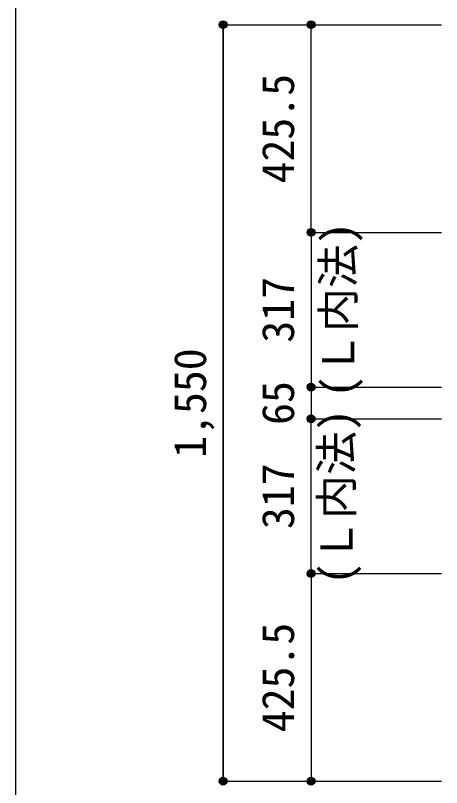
# Model space of a CAD drawing. Units: millimetres at full size, sheet at 1:30. Extents: x -5973 to 5954, y -4195 to 4201.
# Drawn here: x -5973 to -5101, y -2530 to -948 of the extents above; entities that cross this region are included whole.
import ezdxf
from ezdxf.enums import TextEntityAlignment as Align

# ---------------------------------------------------------------- set-up
doc = ezdxf.new("R2010")
doc.units = ezdxf.units.MM
doc.header["$LTSCALE"] = 30
doc.header["$PDMODE"] = 32
doc.header["$PDSIZE"] = 15
for name, color, linetype in [('0-7_文字', 4, 'Continuous'), ('0-D_寸法', 4, 'Continuous'), ('F-0_枠', 6, 'Continuous')]:
    doc.layers.add(name, color=color, linetype=linetype)
doc.styles.add('ＭＳ ゴシック', font='')
doc.styles.get('ＭＳ ゴシック').set_extended_font_data('MS Gothic')

msp = doc.modelspace()

# ---------------------------------------------------------------- linework, layer by layer
at = {"layer": '0-D_寸法'}
for p, q in [((-5547.84, -967.16), (-5367.84, -967.16)), ((-5547.84, -967.16), (-5367.84, -967.16)), ((-5367.84, -967.16), (-5100.8, -967.16)), ((-5367.84, -1392.66), (-5367.84, -967.16)), ((-5367.84, -1392.66), (-5100.8, -1392.66)), ((-5367.84, -1392.66), (-5367.84, -1709.66)), ((-5367.84, -1709.66), (-5100.8, -1709.66)), ((-5367.84, -1709.66), (-5367.84, -1774.66)), ((-5367.84, -1774.66), (-5100.8, -1774.66)), ((-5367.84, -2091.66), (-5367.84, -1774.66)), ((-5367.84, -2091.66), (-5100.8, -2091.66)), ((-5367.84, -2091.66), (-5367.84, -2517.16)), ((-5547.84, -2517.16), (-5367.84, -2517.16)), ((-5367.84, -2517.16), (-5100.8, -2517.16))]:
    msp.add_line(p, q, dxfattribs=at)
msp.add_lwpolyline([(-5547.84, -967.16), (-5547.84, -2517.16), (-5547.84, -967.16)], dxfattribs=at)
for centre, radius in [((-5547.84, -967.16), 8), ((-5547.84, -967.16), 7.2), ((-5547.84, -967.16), 6.4), ((-5547.84, -967.16), 5.6), ((-5547.84, -967.16), 4.8), ((-5547.84, -967.16), 4), ((-5547.84, -967.16), 3.2), ((-5547.84, -967.16), 2.4), ((-5367.84, -967.16), 8), ((-5367.84, -967.16), 7.2), ((-5367.84, -967.16), 6.4), ((-5367.84, -967.16), 5.6), ((-5367.84, -967.16), 4.8), ((-5367.84, -967.16), 4), ((-5367.84, -967.16), 3.2), ((-5367.84, -967.16), 2.4), ((-5547.84, -967.16), 1.6), ((-5547.84, -967.16), 0.8), ((-5367.84, -967.16), 1.6), ((-5367.84, -967.16), 0.8), ((-5367.84, -1392.66), 8), ((-5367.84, -1392.66), 7.2), ((-5367.84, -1392.66), 6.4), ((-5367.84, -1392.66), 5.6), ((-5367.84, -1392.66), 4.8), ((-5367.84, -1392.66), 4), ((-5367.84, -1392.66), 3.2), ((-5367.84, -1392.66), 2.4), ((-5367.84, -1392.66), 1.6), ((-5367.84, -1392.66), 0.8), ((-5367.84, -1709.66), 8), ((-5367.84, -1709.66), 7.2), ((-5367.84, -1709.66), 6.4), ((-5367.84, -1709.66), 5.6), ((-5367.84, -1709.66), 4.8), ((-5367.84, -1709.66), 4), ((-5367.84, -1709.66), 3.2), ((-5367.84, -1709.66), 2.4), ((-5367.84, -1709.66), 1.6), ((-5367.84, -1709.66), 0.8), ((-5367.84, -1774.66), 8), ((-5367.84, -1774.66), 7.2), ((-5367.84, -1774.66), 6.4), ((-5367.84, -1774.66), 5.6), ((-5367.84, -1774.66), 4.8), ((-5367.84, -1774.66), 4), ((-5367.84, -1774.66), 3.2), ((-5367.84, -1774.66), 2.4), ((-5367.84, -1774.66), 1.6), ((-5367.84, -1774.66), 0.8), ((-5367.84, -2091.66), 8), ((-5367.84, -2091.66), 7.2), ((-5367.84, -2091.66), 6.4), ((-5367.84, -2091.66), 5.6), ((-5367.84, -2091.66), 4.8), ((-5367.84, -2091.66), 4), ((-5367.84, -2091.66), 3.2), ((-5367.84, -2091.66), 2.4), ((-5367.84, -2091.66), 1.6), ((-5367.84, -2091.66), 0.8), ((-5547.84, -2517.16), 8), ((-5547.84, -2517.16), 7.2), ((-5547.84, -2517.16), 6.4), ((-5547.84, -2517.16), 5.6), ((-5547.84, -2517.16), 4.8), ((-5547.84, -2517.16), 4), ((-5547.84, -2517.16), 3.2), ((-5547.84, -2517.16), 2.4), ((-5367.84, -2517.16), 8), ((-5367.84, -2517.16), 7.2), ((-5367.84, -2517.16), 6.4), ((-5367.84, -2517.16), 5.6), ((-5367.84, -2517.16), 4.8), ((-5367.84, -2517.16), 4), ((-5367.84, -2517.16), 3.2), ((-5367.84, -2517.16), 2.4), ((-5547.84, -2517.16), 1.6), ((-5547.84, -2517.16), 0.8), ((-5367.84, -2517.16), 1.6), ((-5367.84, -2517.16), 0.8)]:
    msp.add_circle(centre, radius, dxfattribs=at)
at = {"layer": '0-D_寸法', "color": 7}
for p in [(-5547.84, -967.16), (-5367.84, -967.16), (-5367.84, -1392.66), (-5367.84, -1709.66), (-5367.84, -1774.66), (-5367.84, -2091.66), (-5547.84, -2517.16), (-5367.84, -2517.16)]:
    msp.add_point(p, dxfattribs=at)
at = {"layer": 'F-0_枠'}
msp.add_line((-5972.88, 4201.15), (-5972.88, -4195.24), dxfattribs=at)

# ---------------------------------------------------------------- texts
at = {"layer": '0-7_文字', "style": 'ＭＳ ゴシック'}
for p in [(-5259.66, -1731.34), (-5263.07, -2114.51)]:
    msp.add_text('(Ｌ内法)', height=65.98, rotation=90, dxfattribs=at).set_placement(p, align=Align.BOTTOM_LEFT)
at = {"layer": '0-D_寸法', "style": 'ＭＳ ゴシック'}
for s, p in [('425.5', (-5382.84, -1292.41)), ('317', (-5382.84, -1618.66)), ('1,550', (-5562.84, -1854.66)), ('65', (-5382.84, -1787.16)), ('317', (-5382.84, -2000.66)), ('425.5', (-5382.84, -2416.91))]:
    msp.add_text(s, height=65.98, rotation=90, dxfattribs=at).set_placement(p, align=Align.BOTTOM_LEFT)

doc.saveas('drawing.dxf')
